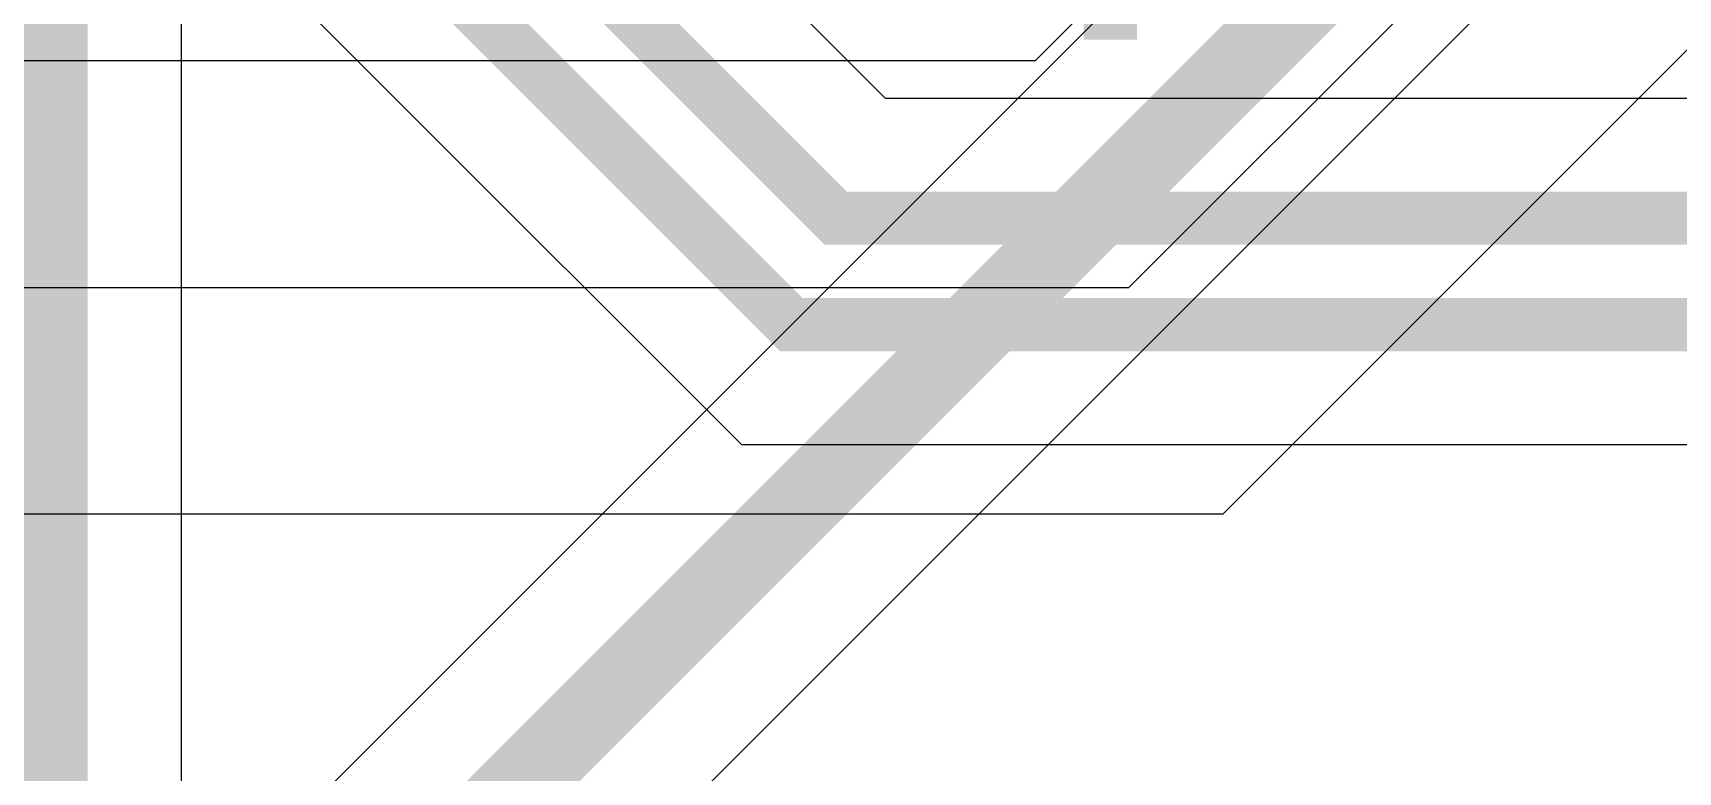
# Model space of a CAD drawing. Extents: x 0 to 323, y 0 to 320.
# Drawn here: x 21.87 to 28.04, y 210.96 to 213.73 of the extents above; entities that cross this region are included whole.
import ezdxf

# ---------------------------------------------------------------- set-up
doc = ezdxf.new("R2010")
doc.units = 0
doc.header["$MEASUREMENT"] = 0
for name, color, linetype in [('ETCH_BOTTOM', 7, 'CONTINUOUS'), ('ETCH_INT1', 4, 'CONTINUOUS'), ('ETCH_PWR', 6, 'CONTINUOUS'), ('ETCH_TOP', 2, 'CONTINUOUS')]:
    doc.layers.add(name, color=color, linetype=linetype)

msp = doc.modelspace()

# ---------------------------------------------------------------- linework, layer by layer
at = {"layer": 'ETCH_BOTTOM'}
for points in [[(16.0126, 193.0655, 0.3, 0.3, 0), (21.9276, 198.9805, 0.3, 0.3, 0), (21.9276, 221.7055, 0.3, 0.3, 0), (23.2126, 221.7055, 0.3, 0.3, 0)], [(25.9126, 213.7047, 0.2, 0.2, 0), (25.9126, 215.0555, 0.2, 0.2, 0)]]:
    msp.add_lwpolyline(points, format="xyseb", dxfattribs=at)
msp.add_lwpolyline([(22.4277, 218.9054), (22.4277, 198.7734)], dxfattribs=at)
at = {"layer": 'ETCH_INT1'}
for points, format in [([(32.1052, 214.3955, 0.2, 0.2, 0), (31.7326, 214.0229, 0.2, 0.2, 0), (31.7326, 213.6573, 0.2, 0.2, 0), (31.2983, 213.223, 0.2, 0.2, 0), (30.8158, 213.223, 0.2, 0.2, 0), (30.2283, 212.6355, 0.2, 0.2, 0), (24.7169, 212.6355, 0.2, 0.2, 0), (22.0619, 215.2905, 0.2, 0.2, 0), (16.9219, 215.2905, 0.2, 0.2, 0), (12.3369, 219.8755, 0.2, 0.2, 0), (10.0426, 219.8755, 0.2, 0.2, 0), (8.9926, 220.9255, 0.2, 0.2, 0)], "xyseb"), ([(30.9601, 214.3955, 0.2, 0.2, 0), (31.3326, 214.023, 0.2, 0.2, 0), (31.3326, 213.823, 0.2, 0.2, 0), (31.1326, 213.623, 0.2, 0.2, 0), (30.8839, 213.623, 0.2, 0.2, 0), (30.6502, 213.6231, 0.2, 0.2, 0), (30.0626, 213.0355, 0.2, 0.2, 0), (24.8826, 213.0355, 0.2, 0.2, 0), (22.2276, 215.6905, 0.2, 0.2, 0), (17.0876, 215.6905, 0.2, 0.2, 0), (12.5026, 220.2755, 0.2, 0.2, 0), (11.6426, 220.2755, 0.2, 0.2, 0), (10.9926, 220.9255, 0.2, 0.2, 0)], "xyseb"), ([(17.274, 216.1406), (22.414, 216.1406), (25.069, 213.4856), (29.8762, 213.4856), (30.3319, 213.9414, -0.159715), (30.5821, 214.068, -1.210402), (31.4325, 214.5596), (31.5326, 214.4595), (31.6328, 214.5596, -1.595499), (32.2693, 213.9231), (32.1827, 213.8365), (32.1827, 213.4709), (31.4847, 212.7729), (31.0022, 212.7729), (30.4147, 212.1854), (24.5305, 212.1854), (21.8755, 214.8404), (16.7355, 214.8404)], "xyb")]:
    msp.add_lwpolyline(points, format=format, dxfattribs=at)
at = {"layer": 'ETCH_PWR'}
for points in [[(58.1047, 217.1954), (55.2147, 214.3054), (51.0056, 214.3054, -1.424409), (50.0648, 214.3054), (49.8605, 214.3054, -1.424409), (48.9197, 214.3054), (32.5971, 214.3054, -1.063613), (31.6281, 214.5454), (31.4372, 214.5454, -1.362386), (30.483, 214.5454), (28.9547, 214.5454), (26.3347, 211.9254), (12.7905, 211.9254), (8.3915, 216.3244, -1), (9.5937, 217.5266), (10.144, 216.9763, -0.183418), (10.3915, 217.5266), (10.9418, 218.0769, -2.22376), (11.8412, 218.9763), (13.2605, 220.3956), (16.0025, 220.3956), (16.0025, 253.1934)], [(57.4005, 218.8956), (54.5105, 216.0056), (52.8443, 216.0056, 6.221984), (52.5309, 216.0056), (46.6013, 216.0056, 3.507689), (46.0739, 216.0056), (33.1116, 216.0056), (32.9928, 216.1244, 3.069418), (32.4162, 216.2456), (30.6097, 216.2456, 2.333533), (29.8855, 216.2456), (28.2505, 216.2456), (25.6305, 213.6256), (13.4947, 213.6256)]]:
    msp.add_lwpolyline(points, format="xyb", dxfattribs=at)
msp.add_lwpolyline([(8.9926, 216.9255), (13.1426, 212.7755), (25.9826, 212.7755), (28.6026, 215.3955), (32.5195, 215.3955), (32.7595, 215.1555), (54.8626, 215.1555), (57.7526, 218.0455), (83.4483, 218.0455), (84.3533, 217.1405), (87.5119, 217.1405), (88.0126, 217.6412), (100.3126, 217.6412), (100.8983, 217.0555), (104.1069, 217.0555), (105.0969, 218.0455), (121.0683, 218.0455), (122.0633, 219.0405), (126.6919, 219.0405), (128.0769, 217.6555)], dxfattribs=at)
at = {"layer": 'ETCH_TOP'}
for points, format in [([(16.3913, 204.3115), (27.5905, 215.5106), (29.4503, 215.5106), (28.4775, 216.4834), (28.4775, 216.5344), (28.194, 216.5344, -0.7894), (27.2212, 216.5344), (24.2375, 216.5344), (24.2375, 218.8846), (24.6177, 218.8846, -0.875837), (25.8075, 218.8846), (30.7625, 218.8846), (30.7625, 219.0055, -1), (31.9627, 219.0055), (31.9627, 218.8846), (32.9348, 218.8846), (28.564, 223.2554), (26.864, 223.2554), (24.5625, 225.5569)], "xyb"), ([(16.0126, 203.2255, 0.3, 0.3, 0), (27.7976, 215.0105, 0.3, 0.3, 0), (30.6459, 215.0105, 0.3, 0.3, 0), (30.6909, 215.0555, 0.3, 0.3, 0), (31.2295, 215.0555, 0.3, 0.3, 0), (31.2745, 215.0105, 0.3, 0.3, 0), (31.8507, 215.0105, 0.3, 0.3, 0), (31.8957, 215.0555, 0.3, 0.3, 0), (32.4343, 215.0555, 0.3, 0.3, 0), (32.4793, 215.0105, 0.3, 0.3, 0), (66.9459, 215.0105, 0.3, 0.3, 0), (67.1409, 215.2055, 0.3, 0.3, 0), (68.8843, 215.2055, 0.3, 0.3, 0), (69.3343, 214.7555, 0.3, 0.3, 0), (85.0909, 214.7555, 0.3, 0.3, 0), (85.1409, 214.8055, 0.3, 0.3, 0), (85.6795, 214.8055, 0.3, 0.3, 0), (85.7295, 214.7555, 0.3, 0.3, 0), (86.2957, 214.7555, 0.3, 0.3, 0), (86.3457, 214.8055, 0.3, 0.3, 0), (86.8843, 214.8055, 0.3, 0.3, 0), (86.9343, 214.7555, 0.3, 0.3, 0), (140.4409, 214.7555, 0.3, 0.3, 0)], "xyseb"), ([(49.0591, 214.5104), (32.5919, 214.5104, -0.129563), (32.5853, 214.2556), (33.5127, 214.2556), (33.5127, 211.9171), (34.3352, 211.9171), (34.3352, 209.5469), (30.2577, 209.5469), (30.2577, 209.5105, -1), (29.0575, 209.5105), (29.0575, 209.5469), (28.79, 209.5469), (28.79, 211.9171), (29.6625, 211.9171), (29.6625, 214.2556), (30.48, 214.2556, -0.129563), (30.4734, 214.5104), (28.0047, 214.5104), (17.0986, 203.6042, -4.370474)], "xyb")]:
    msp.add_lwpolyline(points, format=format, dxfattribs=at)

doc.saveas('drawing.dxf')
